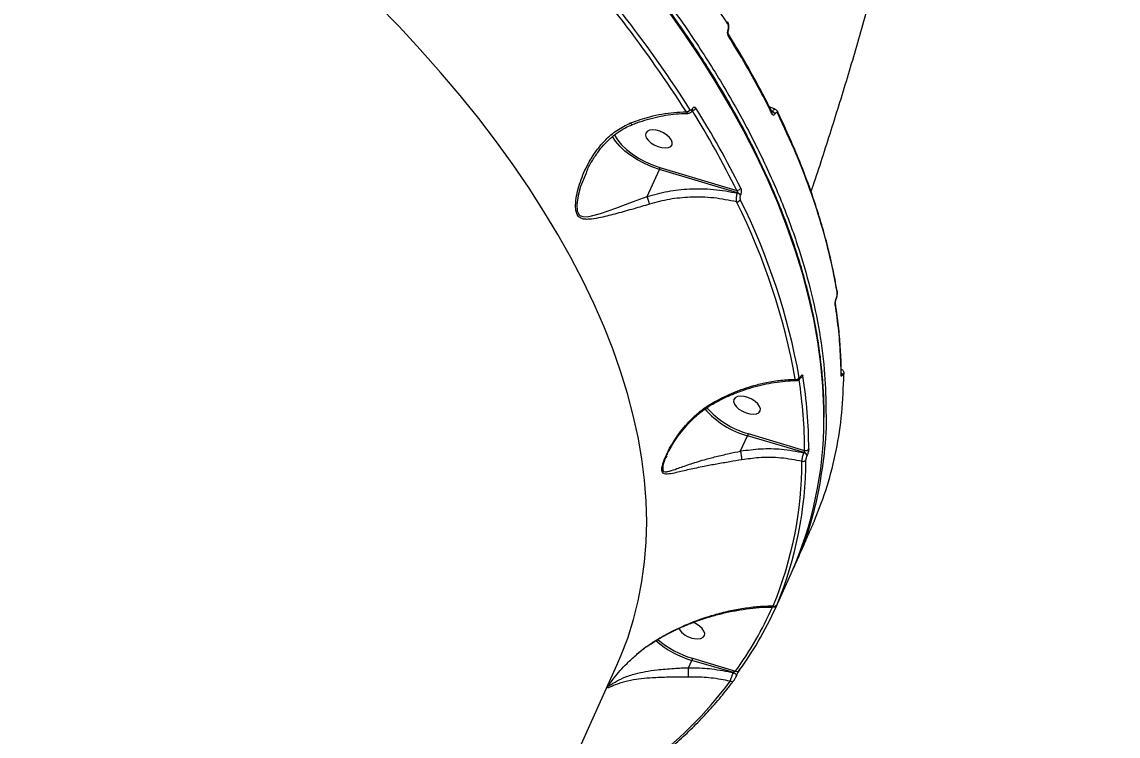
# Model space of a CAD drawing. Header units: millimetres. Extents: x -6523 to 7556, y -5559 to 6101.
# Drawn here: x -1239.9 to -895.9, y 1821.6 to 2045.8 of the extents above; entities that cross this region are included whole.
import ezdxf

# ---------------------------------------------------------------- set-up
doc = ezdxf.new("R2010")
doc.units = ezdxf.units.MM
for name, color, linetype in [('DIKOM_ОБЪЕКТ', 7, 'Continuous'), ('DIKOM_РАЗМЕР_ЗОНА', 7, 'Continuous'), ('DIKOM_РАЗМЕР_ОБЪЕКТА', 7, 'Continuous')]:
    doc.layers.add(name, color=color, linetype=linetype)
doc.styles.add('style1', font='arial.ttf', dxfattribs={"width": 0.8})
doc.dimstyles.new('1-50', dxfattribs={"dimtxt": 300, "dimasz": 200, "dimexe": 100, "dimexo": 0, "dimgap": 100, "dimtad": 1, "dimtxsty": 'style1', "dimcen": 200, "dimclrd": 7, "dimclre": 7, "dimclrt": 7, "dimadec": 1, "dimazin": 2, "dimtfac": 1, "dimtmove": 0, "dimatfit": 2, "dimfxl": 0, "dimlwd": 25, "dimlwe": 18, "dimarcsym": 0})

# ---------------------------------------------------------------- blocks, each defined once
blk = doc.blocks.new('*D10')
at = {"layer": 'Defpoints', "color": 0, "transparency": 16777216}
for p in [(-1823.23, 4314.24), (3842.01, -3170.82), (6537.88, -3170.82)]:
    blk.add_point(p, dxfattribs=at)
at = {"layer": 'DIKOM_РАЗМЕР_ОБЪЕКТА', "color": 7, "lineweight": 18, "transparency": 16777216}
for p, q in [((-1823.23, 4314.24), (6637.88, 4314.24)), ((3842.01, -3170.82), (6637.88, -3170.82))]:
    blk.add_line(p, q, dxfattribs=at)
at = {"layer": 'DIKOM_РАЗМЕР_ОБЪЕКТА', "color": 7, "lineweight": 25, "transparency": 16777216}
blk.add_line((6537.88, 3914.24), (6537.88, -2770.82), dxfattribs=at)
at = {"layer": 'DIKOM_РАЗМЕР_ОБЪЕКТА', "color": 7, "transparency": 16777216}
for points in [[(6471.22, 3914.24), (6604.55, 3914.24), (6537.88, 4314.24)], [(6471.22, -2770.82), (6604.55, -2770.82), (6537.88, -3170.82)]]:
    blk.add_solid(points, dxfattribs=at)
at = {"layer": 'DIKOM_РАЗМЕР_ОБЪЕКТА', "color": 7, "transparency": 16777216, "insert": (6304.71, 207.11), "char_height": 300, "attachment_point": 5, "rotation": 90, "style": 'style1'}
blk.add_mtext('7500', dxfattribs=at)
blk = doc.blocks.new('*D13')
at = {"layer": 'Defpoints', "color": 0, "transparency": 16777216}
for p in [(-2358.18, 6101.03), (4341.71, -4605.15), (7455.88, -4605.15)]:
    blk.add_point(p, dxfattribs=at)
at = {"layer": 'DIKOM_РАЗМЕР_ЗОНА', "color": 7, "lineweight": 18, "transparency": 16777216}
for p, q in [((-2358.18, 6101.03), (7555.88, 6101.03)), ((4341.71, -4605.15), (7555.88, -4605.15))]:
    blk.add_line(p, q, dxfattribs=at)
at = {"layer": 'DIKOM_РАЗМЕР_ЗОНА', "color": 7, "lineweight": 25, "transparency": 16777216}
blk.add_line((7455.88, 5701.03), (7455.88, -4205.15), dxfattribs=at)
at = {"layer": 'DIKOM_РАЗМЕР_ЗОНА', "color": 7, "transparency": 16777216}
for points in [[(7389.22, 5701.03), (7522.55, 5701.03), (7455.88, 6101.03)], [(7389.22, -4205.15), (7522.55, -4205.15), (7455.88, -4605.15)]]:
    blk.add_solid(points, dxfattribs=at)
at = {"layer": 'DIKOM_РАЗМЕР_ЗОНА', "color": 7, "transparency": 16777216, "insert": (7222.71, 375.61), "char_height": 300, "attachment_point": 5, "rotation": 90, "style": 'style1'}
blk.add_mtext('10700', dxfattribs=at)

msp = doc.modelspace()

# ---------------------------------------------------------------- linework, layer by layer
at = {"layer": 'DIKOM_ОБЪЕКТ', "color": 7, "linetype": 'Continuous', "lineweight": 15}
for p, q in [((-1029.52, 2018.489), (-1029.5, 2018.532)), ((-1029.459, 2018.114), (-1029.439, 2018.157)), ((-1004.674, 2017.778), (-1004.466, 2017.715)), ((-1062.702, 1998.717), (-1062.868, 1998.314)), ((-1043.698, 1990.995), (-1039.868, 1999.493)), ((-1015.316, 1992.132), (-1039.868, 1999.493)), ((-1039.703, 2000.163), (-1015.594, 1992.934)), ((-1015.344, 1992.069), (-1015.316, 1992.132)), ((-1014.408, 1991.473), (-1014.436, 1991.41)), ((-984.044, 1961.331), (-984.036, 1961.29)), ((-995.582, 1934.182), (-995.554, 1934.244)), ((-995.562, 1934.356), (-995.534, 1934.419)), ((-982.794, 1935.121), (-982.794, 1935.133)), ((-1014.368, 1911.13), (-1012.217, 1915.902)), ((-994.488, 1910.635), (-1012.217, 1915.902)), ((-1012.052, 1916.572), (-994.285, 1911.294)), ((-1037.57, 1909.646), (-1037.817, 1909.09)), ((-994.507, 1910.592), (-994.488, 1910.635)), ((-993.526, 1909.781), (-993.545, 1909.738)), ((-996.452, 1877.776), (-997.798, 1874.39)), ((-1003.242, 1862.18), (-998.493, 1872.718)), ((-1002.841, 1863.133), (-1002.804, 1863.214)), ((-1002.838, 1863.138), (-1002.802, 1863.219)), ((-1002.688, 1863.441), (-1002.654, 1863.507)), ((-1160.587, 1605.544), (-1053.171, 1843.879)), ((-1030.731, 1843.088), (-1029.691, 1845.395)), ((-1016.64, 1841.553), (-1029.691, 1845.395)), ((-1029.528, 1846.065), (-1015.938, 1842.065)), ((-1030.732, 1843.082), (-1030.731, 1843.088)), ((-1016.651, 1841.528), (-1016.64, 1841.553)), ((-1015.709, 1840.555), (-1015.738, 1840.507)), ((-1055.831, 1837.481), (-1055.814, 1837.511))]:
    msp.add_line(p, q, dxfattribs=at)
at = {"layer": 'DIKOM_ОБЪЕКТ', "color": 7, "linetype": 'Continuous', "lineweight": 15, "flags": 128}
for points in [[(-1053.171, 1843.879), (-1051.916, 1846.783), (-1049.776, 1852.419), (-1047.963, 1858.193), (-1046.479, 1864.099), (-1045.325, 1870.133), (-1044.502, 1876.288), (-1044.011, 1882.559), (-1043.853, 1888.94), (-1044.028, 1895.425), (-1044.535, 1902.009), (-1045.374, 1908.684), (-1046.545, 1915.445), (-1048.045, 1922.285), (-1049.875, 1929.199), (-1052.031, 1936.179), (-1054.512, 1943.219), (-1057.317, 1950.313), (-1060.441, 1957.454), (-1063.883, 1964.635), (-1067.638, 1971.85), (-1071.705, 1979.092), (-1076.078, 1986.354), (-1080.753, 1993.63), (-1085.727, 2000.912), (-1090.995, 2008.195), (-1096.552, 2015.47), (-1102.392, 2022.732), (-1108.51, 2029.973), (-1114.901, 2037.188), (-1121.559, 2044.368), (-1128.476, 2051.508)], [(-988.251, 1921.123), (-988.272, 1924.671), (-988.564, 1931.489), (-989.188, 1938.402), (-990.141, 1945.405), (-991.424, 1952.493), (-993.036, 1959.658), (-994.975, 1966.896), (-997.239, 1974.2), (-999.827, 1981.563), (-1002.736, 1988.981), (-1005.964, 1996.445), (-1009.508, 2003.951), (-1013.366, 2011.492), (-1017.533, 2019.061), (-1022.007, 2026.652), (-1026.784, 2034.259), (-1031.859, 2041.876), (-1037.229, 2049.495)], [(-1002.706, 2017.595), (-1002.692, 2017.572), (-1002.678, 2017.545)], [(-1039.868, 1999.493), (-1042.226, 2000.31), (-1044.537, 2001.322), (-1046.746, 2002.507), (-1048.802, 2003.837), (-1050.656, 2005.28), (-1052.266, 2006.804), (-1053.594, 2008.372), (-1054.534, 2009.813)], [(-1054.001, 2010.309), (-1053.995, 2010.299), (-1053.012, 2008.772), (-1051.725, 2007.252), (-1050.164, 2005.774), (-1048.365, 2004.375), (-1046.372, 2003.085), (-1044.23, 2001.936), (-1041.99, 2000.954), (-1039.703, 2000.163)], [(-1039.122, 2006.383), (-1037.998, 2006.278), (-1037.039, 2006.401), (-1036.32, 2006.742), (-1035.901, 2007.273), (-1035.816, 2007.952), (-1036.071, 2008.722), (-1036.646, 2009.523), (-1037.493, 2010.289), (-1038.546, 2010.957), (-1039.717, 2011.474), (-1040.913, 2011.799), (-1042.037, 2011.904), (-1042.996, 2011.781), (-1043.715, 2011.44), (-1044.134, 2010.909), (-1044.219, 2010.23), (-1043.964, 2009.46), (-1043.389, 2008.659), (-1042.542, 2007.893), (-1041.489, 2007.225), (-1040.318, 2006.707), (-1039.122, 2006.383)], [(-1062.868, 1998.314), (-1064.57, 1994.165), (-1065.343, 1991.352), (-1065.756, 1988.536), (-1065.619, 1986.409), (-1065.497, 1986.02), (-1065.003, 1985.234), (-1064.813, 1985.07), (-1063.844, 1984.681), (-1062.539, 1984.668), (-1061.149, 1984.92), (-1058.347, 1985.725), (-1053.559, 1987.382), (-1048.345, 1989.286), (-1043.7, 1990.992), (-1043.699, 1990.993), (-1043.699, 1990.993)], [(-984.376, 1958.9), (-984.367, 1958.953), (-984.378, 1959.024)], [(-982.794, 1935.129), (-982.806, 1934.995), (-982.855, 1934.838)], [(-1011.47, 1922.792), (-1010.347, 1922.687), (-1009.387, 1922.81), (-1008.669, 1923.151), (-1008.25, 1923.682), (-1008.164, 1924.361), (-1008.419, 1925.131), (-1008.994, 1925.932), (-1009.842, 1926.698), (-1010.894, 1927.366), (-1012.066, 1927.884), (-1013.262, 1928.208), (-1014.385, 1928.313), (-1015.345, 1928.19), (-1016.063, 1927.849), (-1016.482, 1927.318), (-1016.567, 1926.639), (-1016.313, 1925.869), (-1015.738, 1925.068), (-1014.89, 1924.303), (-1013.838, 1923.634), (-1012.666, 1923.116), (-1011.47, 1922.792)], [(-1028.945, 1852.285), (-1027.821, 1852.18), (-1026.862, 1852.303), (-1026.143, 1852.644), (-1025.724, 1853.175), (-1025.639, 1853.853), (-1025.894, 1854.624), (-1026.469, 1855.425), (-1027.316, 1856.19), (-1028.369, 1856.859), (-1029.291, 1857.283)], [(-1016.651, 1841.528), (-1016.426, 1841.445), (-1016.211, 1841.334), (-1016.021, 1841.202), (-1015.866, 1841.056), (-1015.755, 1840.905), (-1015.695, 1840.757), (-1015.689, 1840.622), (-1015.709, 1840.555)], [(-1016.64, 1841.553), (-1016.414, 1841.471), (-1016.2, 1841.36), (-1016.01, 1841.228), (-1015.855, 1841.082), (-1015.744, 1840.931), (-1015.684, 1840.783), (-1015.678, 1840.648), (-1015.693, 1840.592)]]:
    msp.add_lwpolyline(points, dxfattribs=at)
at = {"layer": 'DIKOM_ОБЪЕКТ', "color": 7, "linetype": 'Continuous', "lineweight": 15}
for centre, radius, start, end in [((-1364.752, 1804.875), 395.431, 32.54216, 42.5732), ((-1364.361, 1805.145), 396.317, 32.54223, 42.57298), ((-1018.985, 2045.526), 0.589, 331.99887, 28.94024), ((-1018.512, 2043.086), 0.289, 347.90213, 50.07524), ((-1018.71, 2041.651), 0.586, 331.83047, 30.69051), ((-1031.48, 2018.94), 1.357, 273.15236, 333.37501), ((-1029.586, 2019.362), 1.341, 269.83362, 333.50257), ((-1277.324, 1863.368), 292.044, 26.33713, 31.97545), ((-1029.824, 2018.247), 0.389, 340.08376, 38.53848), ((-1029.803, 2018.29), 0.387, 339.26894, 38.61009), ((-1276.694, 1863.751), 292.721, 26.33698, 31.97568), ((-1005.064, 2017.18), 0.621, 333.44256, 25.12796), ((-1004.841, 2016.393), 1.374, 24.20144, 74.17439), ((-1003.248, 2017.289), 0.625, 333.6905, 24.10473), ((-1041.509, 2000.253), 1.808, 335.14887, 357.14135), ((-1015.483, 1994.195), 1.266, 264.96803, 332.81243), ((-1015.716, 1990.602), 1.514, 32.2889, 75.77051), ((-1015.688, 1990.663), 1.515, 32.2958, 75.76405), ((-1015.597, 1990.592), 1.265, 267.79102, 332.71253), ((-1200.701, 1897.213), 206.714, 10.14549, 26.46257), ((-1199.939, 1897.693), 207.173, 10.14557, 26.46251), ((-984.714, 1961.18), 0.687, 335.74298, 9.25215), ((-985.304, 1957.403), 0.688, 335.65439, 9.65624), ((-996.988, 1934.718), 1.117, 258.02754, 331.58437), ((-1142.466, 1910.721), 148.182, 0.22134, 8.83963), ((-995.851, 1934.3), 0.294, 336.70621, 10.98239), ((-995.823, 1934.363), 0.294, 335.00815, 11.00324), ((-995.773, 1935.134), 1.02, 282.29261, 333.42325), ((-1141.772, 1911.197), 148.777, 0.22485, 9.08042), ((-983.264, 1934.99), 0.848, 1.60718, 55.50167), ((-982.63, 1935.478), 0.707, 336.19009, 2.82185), ((-1004.982, 1942.214), 27.288, 220.91292, 254.62565), ((-1004.569, 1942.832), 27.305, 221.54244, 254.09438), ((-1107.453, 1921.058), 119.202, 336.07572, 0.03151), ((-994.72, 1909.384), 1.227, 16.76271, 79.99843), ((-994.701, 1909.427), 1.227, 16.76305, 79.99809), ((-993.928, 1912.297), 1.064, 250.43471, 331.04621), ((-1114.454, 1908.052), 119.333, 337.58632, 359.92458), ((-1113.5, 1908.557), 119.598, 337.58637, 359.92458), ((-994.825, 1908.905), 1.052, 253.68551, 331.27023), ((-1107.78, 1908.421), 113.306, 324.1516, 335.88665), ((-1106.717, 1908.873), 113.522, 324.15019, 336.44535), ((-1003.755, 1863.403), 0.932, 245.90508, 331.33158), ((-1028.054, 1859.025), 6.799, 212.12023, 262.47429), ((-1021.357, 1873.846), 29.647, 228.59465, 253.67406), ((-1021.425, 1873.695), 28.794, 228.86942, 253.65644), ((-1015.471, 1842.807), 0.877, 237.84222, 331.40779), ((-1121.814, 1916.842), 130.136, 306.42604, 323.19941), ((-1017.202, 1839.643), 0.86, 241.54865, 331.92395)]:
    msp.add_arc(centre, radius, start, end, dxfattribs=at)
for points, knots in [([(-992.289, 1992.506), (-992.075, 1993.125), (-989.877, 1999.514), (-985.937, 2011.803), (-980.486, 2029.381), (-975.318, 2047.109), (-970.402, 2064.965), (-965.746, 2082.948), (-961.35, 2101.051), (-957.215, 2119.268), (-953.341, 2137.592), (-949.73, 2156.02), (-946.381, 2174.543), (-943.294, 2193.158), (-940.471, 2211.858), (-937.911, 2230.638), (-935.615, 2249.491), (-933.582, 2268.413), (-931.812, 2287.398), (-930.305, 2306.44), (-929.061, 2325.535), (-928.076, 2344.676), (-927.367, 2363.861), (-927.018, 2377.36), (-926.925, 2384.465), (-926.916, 2385.154)], [0, 0, 0, 0, 0.0050367, 0.0519527, 0.0989145, 0.1459171, 0.1929568, 0.2400291, 0.2871298, 0.334255, 0.3814013, 0.4285649, 0.4757426, 0.5229318, 0.5701297, 0.6173333, 0.6645401, 0.7117482, 0.758955, 0.8061596, 0.8533605, 0.9005563, 0.9477461, 0.9949293, 1, 1, 1, 1]), ([(-1260.422, 2229.874), (-1256.354, 2227.802), (-1245.396, 2222.222), (-1227.871, 2212.676), (-1208.024, 2201.144), (-1188.524, 2189.015), (-1169.448, 2176.318), (-1150.876, 2163.079), (-1133.217, 2149.591), (-1116.51, 2135.907), (-1100.772, 2122.082), (-1085.747, 2107.891), (-1071.52, 2093.367), (-1058.16, 2078.555), (-1045.961, 2063.78), (-1034.938, 2049.093), (-1025.079, 2034.54), (-1016.225, 2019.884), (-1008.449, 2005.173), (-1001.806, 1990.457), (-996.445, 1976.061), (-992.342, 1962.024), (-989.5, 1948.392), (-987.796, 1935.473), (-987.674, 1927.303), (-987.617, 1923.435)], [0, 0, 0, 0, 0.0259397, 0.0698834, 0.113861, 0.1578047, 0.2030248, 0.2482819, 0.293502, 0.3374457, 0.3814232, 0.425367, 0.4705871, 0.515844, 0.561064, 0.6050079, 0.6489853, 0.6929291, 0.7381491, 0.7834061, 0.8286263, 0.8725698, 0.9165475, 0.9604911, 1, 1, 1, 1]), ([(-988.221, 1921.422), (-988.207, 1922.174), (-988.152, 1925.041), (-988.361, 1930.115), (-988.85, 1936.64), (-989.655, 1943.253), (-990.75, 1949.941), (-992.14, 1956.702), (-993.824, 1963.53), (-995.799, 1970.418), (-998.066, 1977.363), (-1000.621, 1984.359), (-1003.464, 1991.401), (-1006.591, 1998.482), (-1010, 2005.599), (-1013.689, 2012.745), (-1017.656, 2019.915), (-1021.896, 2027.103), (-1026.406, 2034.305), (-1031.184, 2041.514), (-1036.225, 2048.726), (-1041.526, 2055.935), (-1047.083, 2063.135), (-1052.891, 2070.322), (-1058.946, 2077.489), (-1065.243, 2084.632), (-1071.778, 2091.745), (-1078.546, 2098.822), (-1085.542, 2105.859), (-1092.759, 2112.851), (-1100.194, 2119.791), (-1107.84, 2126.675), (-1115.692, 2133.498), (-1123.743, 2140.254), (-1131.988, 2146.939), (-1140.42, 2153.548), (-1149.033, 2160.075), (-1157.821, 2166.515), (-1166.777, 2172.865), (-1175.893, 2179.118), (-1185.165, 2185.271), (-1194.583, 2191.319), (-1204.142, 2197.257), (-1213.835, 2203.081), (-1223.653, 2208.786), (-1233.589, 2214.369), (-1243.638, 2219.823), (-1252.67, 2224.568), (-1258.374, 2227.46), (-1260.664, 2228.621)], [0, 0, 0, 0, 0.0077198, 0.02941, 0.0511067, 0.0728093, 0.0945176, 0.116231, 0.137949, 0.159671, 0.1813965, 0.2031247, 0.2248553, 0.2465877, 0.2683216, 0.2900565, 0.311792, 0.3335279, 0.3552642, 0.3770004, 0.3987365, 0.4204722, 0.4422076, 0.4639424, 0.4856768, 0.5074107, 0.5291438, 0.5508765, 0.5726086, 0.59434, 0.616071, 0.6378014, 0.6595311, 0.6812606, 0.7029894, 0.7247178, 0.7464457, 0.7681732, 0.7899003, 0.8116272, 0.8333537, 0.8550798, 0.8768057, 0.8985314, 0.9202568, 0.9419821, 0.9637072, 0.9854321, 1, 1, 1, 1]), ([(-1018.465, 2045.249), (-1021.461, 2049.853), (-1027.453, 2059.061), (-1037.72, 2072.936), (-1048.84, 2086.83), (-1057.066, 2096.057), (-1061.179, 2100.67)], [0, 0, 0, 0, 0.2485965, 0.497193, 0.7485962, 1, 1, 1, 1]), ([(-1018.237, 2043.027), (-1018.223, 2043.063), (-1018.109, 2043.356), (-1018.023, 2044), (-1018.091, 2044.891), (-1018.25, 2045.52), (-1018.457, 2045.767), (-1018.485, 2045.8)], [0, 0, 0, 0, 0.0412613, 0.336681, 0.6354267, 0.9508854, 1, 1, 1, 1]), ([(-1018.327, 2043.307), (-1018.286, 2043.462), (-1018.203, 2043.772), (-1018.187, 2044.294), (-1018.257, 2044.783), (-1018.371, 2045.091), (-1018.451, 2045.225), (-1018.465, 2045.249)], [0, 0, 0, 0, 0.2364428, 0.4729528, 0.7098794, 0.9468176, 1, 1, 1, 1]), ([(-1018.194, 2041.375), (-1018.208, 2041.4), (-1018.287, 2041.533), (-1018.399, 2041.84), (-1018.467, 2042.327), (-1018.451, 2042.846), (-1018.368, 2043.154), (-1018.327, 2043.307)], [0, 0, 0, 0, 0.0545577, 0.2913498, 0.5277965, 0.763999, 1, 1, 1, 1]), ([(-1018.201, 2041.942), (-1018.201, 2041.942), (-1018.2, 2041.941), (-1018.233, 2042.003), (-1018.272, 2042.132), (-1018.305, 2042.327), (-1018.313, 2042.569), (-1018.289, 2042.804), (-1018.253, 2042.965), (-1018.233, 2043.016), (-1018.231, 2043.021)], [0, 0, 0, 0, 0.0287338, 0.166691, 0.3017205, 0.4655774, 0.636065, 0.8211844, 0.9813097, 1, 1, 1, 1]), ([(-1004.511, 2017.44), (-1004.651, 2017.731), (-1005.934, 2020.401), (-1008.626, 2025.483), (-1012.625, 2032.68), (-1015.838, 2038.17), (-1017.792, 2041.259), (-1018.222, 2041.938)], [0, 0, 0, 0, 0.0359137, 0.3293482, 0.6234296, 0.917257, 1, 1, 1, 1]), ([(-1004.509, 2016.903), (-1004.714, 2017.314), (-1005.739, 2019.374), (-1008.37, 2024.467), (-1012.618, 2032.209), (-1016.334, 2038.318), (-1018.194, 2041.375)], [0, 0, 0, 0, 0.0507676, 0.2538465, 0.626694, 1, 1, 1, 1]), ([(-1029.5, 2018.532), (-1029.459, 2018.614), (-1029.354, 2018.82), (-1029.135, 2019.037), (-1028.868, 2019.121), (-1028.601, 2019.042), (-1028.458, 2018.857), (-1028.387, 2018.764)], [0, 0, 0, 0, 0.1407816, 0.3552741, 0.5700259, 0.784963, 1, 1, 1, 1]), ([(-1003.503, 2018.464), (-1003.866, 2018.576), (-1004.506, 2018.774), (-1005.107, 2019.037), (-1005.367, 2019.15)], [0, 0, 0, 0, 0.5677339, 1, 1, 1, 1]), ([(-1048.918, 2014.084), (-1046.905, 2014.797), (-1043.628, 2015.957), (-1039.049, 2016.93), (-1035.198, 2017.478), (-1032.685, 2017.549), (-1031.406, 2017.586)], [0, 0, 0, 0, 0.3422181, 0.5572672, 0.7746045, 1, 1, 1, 1]), ([(-1048.461, 2013.55), (-1047.95, 2013.755), (-1046.362, 2014.39), (-1043.652, 2015.226), (-1040.358, 2016.063), (-1037.065, 2016.656), (-1033.86, 2017.029), (-1031.806, 2017.077), (-1030.807, 2017.1)], [0, 0, 0, 0, 0.0867736, 0.2692744, 0.4532604, 0.6383962, 0.8242298, 1, 1, 1, 1]), ([(-1030.805, 2017.152), (-1030.913, 2017.171), (-1031.133, 2017.211), (-1031.314, 2017.459), (-1031.406, 2017.586)], [0, 0, 0, 0, 0.4905911, 1, 1, 1, 1]), ([(-1030.787, 2017.17), (-1030.689, 2017.169), (-1030.433, 2017.164), (-1030.055, 2017.353), (-1029.695, 2017.669), (-1029.542, 2017.962), (-1029.463, 2018.115)], [0, 0, 0, 0, 0.1670854, 0.4356302, 0.7053466, 1, 1, 1, 1]), ([(-1030.268, 2018.332), (-1030.219, 2018.27), (-1030.123, 2018.147), (-1029.944, 2018.094), (-1029.766, 2018.151), (-1029.619, 2018.295), (-1029.548, 2018.434), (-1029.52, 2018.489)], [0, 0, 0, 0, 0.2142733, 0.4284527, 0.6428912, 0.857732, 1, 1, 1, 1]), ([(-1029.439, 2018.153), (-1029.429, 2018.177), (-1029.403, 2018.233), (-1029.381, 2018.252), (-1029.39, 2018.245), (-1029.39, 2018.245)], [0, 0, 0, 0, 0.4127485, 0.9799019, 1, 1, 1, 1]), ([(-1003.587, 2016.956), (-1003.596, 2016.942), (-1003.67, 2016.812), (-1003.833, 2016.621), (-1004.08, 2016.524), (-1004.323, 2016.606), (-1004.447, 2016.804), (-1004.509, 2016.903)], [0, 0, 0, 0, 0.029871, 0.2617822, 0.5039363, 0.7520073, 1, 1, 1, 1]), ([(-1004.501, 2017.44), (-1004.499, 2017.437), (-1004.496, 2017.432), (-1004.499, 2017.44), (-1004.501, 2017.443)], [0, 0, 0, 0, 0.6137302, 1, 1, 1, 1]), ([(-1004.466, 2017.715), (-1004.45, 2017.742), (-1004.325, 2017.954), (-1004.069, 2018.259), (-1003.757, 2018.445), (-1003.603, 2018.362), (-1003.548, 2018.332)], [0, 0, 0, 0, 0.051985, 0.4154249, 0.7925005, 1, 1, 1, 1]), ([(-1002.688, 2017.012), (-1002.748, 2017.109), (-1002.867, 2017.303), (-1003.103, 2017.384), (-1003.344, 2017.288), (-1003.504, 2017.1), (-1003.578, 2016.973), (-1003.587, 2016.956)], [0, 0, 0, 0, 0.247835, 0.4958839, 0.7364322, 0.9669991, 1, 1, 1, 1]), ([(-1002.687, 2017.54), (-1002.704, 2017.581), (-1002.799, 2017.811), (-1003.063, 2018.137), (-1003.402, 2018.295), (-1003.551, 2018.364)], [0, 0, 0, 0, 0.1105443, 0.6093766, 1, 1, 1, 1]), ([(-984.087, 1960.897), (-984.458, 1962.969), (-985.542, 1969.027), (-988.046, 1979.244), (-991.938, 1991.632), (-996.722, 2004.22), (-1000.7, 2012.748), (-1002.688, 2017.012)], [0, 0, 0, 0, 0.11445515, 0.33476518, 0.55507595, 0.77753818, 1, 1, 1, 1]), ([(-984.133, 1961.315), (-984.238, 1961.985), (-984.69, 1964.886), (-985.787, 1970.092), (-987.431, 1976.932), (-989.389, 1983.845), (-991.634, 1990.816), (-994.167, 1997.841), (-996.997, 2004.913), (-999.801, 2011.387), (-1001.788, 2015.516), (-1002.627, 2017.262)], [0, 0, 0, 0, 0.0373169, 0.161522, 0.2858813, 0.410358, 0.5349212, 0.6595357, 0.7841642, 0.9087644, 1, 1, 1, 1]), ([(-1042.992, 1988.602), (-1044.623, 1988.114), (-1048.175, 1987.051), (-1053.315, 1985.629), (-1057.698, 1984.502), (-1060.731, 1983.929), (-1062.621, 1983.801), (-1063.938, 1983.939), (-1065.063, 1984.467), (-1065.662, 1985.309), (-1066.09, 1986.57), (-1066.233, 1988.442), (-1065.887, 1991.203), (-1064.929, 1995.15), (-1063.015, 2000.062), (-1060.094, 2005.001), (-1056.77, 2008.911), (-1053.27, 2011.986), (-1050.406, 2013.366), (-1048.918, 2014.084)], [0, 0, 0, 0, 0.0790198, 0.1721799, 0.2680588, 0.3287288, 0.3610586, 0.3938993, 0.4223308, 0.4513192, 0.4599428, 0.4989921, 0.544605, 0.5914345, 0.6876199, 0.7865804, 0.8546763, 0.924445, 1, 1, 1, 1]), ([(-1062.754, 1998.734), (-1062.627, 1999.023), (-1062.023, 2000.4), (-1060.709, 2002.68), (-1058.877, 2005.356), (-1056.915, 2007.689), (-1054.843, 2009.676), (-1052.565, 2011.39), (-1050.437, 2012.681), (-1049.009, 2013.263), (-1048.434, 2013.496)], [0, 0, 0, 0, 0.0448724, 0.2132704, 0.3728739, 0.5056812, 0.6467786, 0.7820179, 0.9123693, 1, 1, 1, 1]), ([(-1048.483, 2013.612), (-1048.506, 2013.605), (-1048.564, 2013.587), (-1048.714, 2013.764), (-1048.845, 2013.961), (-1048.903, 2014.059), (-1048.918, 2014.084)], [0, 0, 0, 0, 0.2812744, 0.7037004, 0.9243946, 1, 1, 1, 1]), ([(-1043.698, 1990.995), (-1041.562, 1991.585), (-1037.238, 1992.78), (-1030.217, 1993.526), (-1022.804, 1993.472), (-1017.853, 1992.541), (-1015.344, 1992.069)], [0, 0, 0, 0, 0.2328894, 0.4712981, 0.7319729, 1, 1, 1, 1]), ([(-1015.645, 1989.327), (-1015.669, 1989.444), (-1015.722, 1989.705), (-1015.729, 1990.25), (-1015.666, 1990.882), (-1015.537, 1991.525), (-1015.408, 1991.888), (-1015.344, 1992.069)], [0, 0, 0, 0, 0.1700339, 0.3808122, 0.5867109, 0.7931009, 1, 1, 1, 1]), ([(-1015.316, 1992.132), (-1015.303, 1992.17), (-1015.287, 1992.216), (-1015.28, 1992.324), (-1015.295, 1992.459), (-1015.366, 1992.644), (-1015.469, 1992.809), (-1015.555, 1992.895), (-1015.594, 1992.934)], [0, 0, 0, 0, 0.1445381, 0.1754429, 0.3625518, 0.5710129, 0.8046553, 1, 1, 1, 1]), ([(-1014.436, 1991.41), (-1014.47, 1991.32), (-1014.54, 1991.139), (-1014.59, 1990.814), (-1014.594, 1990.49), (-1014.553, 1990.21), (-1014.497, 1990.073), (-1014.472, 1990.012)], [0, 0, 0, 0, 0.20392639, 0.40804194, 0.61349162, 0.82655895, 1, 1, 1, 1]), ([(-1014.357, 1993.617), (-1014.318, 1993.522), (-1014.231, 1993.311), (-1014.167, 1992.877), (-1014.173, 1992.381), (-1014.25, 1991.884), (-1014.355, 1991.61), (-1014.408, 1991.473)], [0, 0, 0, 0, 0.1741636, 0.3895623, 0.5957878, 0.7978769, 1, 1, 1, 1]), ([(-1043.699, 1990.993), (-1043.699, 1990.993), (-1043.699, 1990.993), (-1043.699, 1990.994), (-1043.698, 1990.995), (-1043.698, 1990.995)], [0, 0, 0, 0, 0.385005, 0.8700929, 1, 1, 1, 1]), ([(-1042.992, 1988.602), (-1043, 1988.66), (-1043.025, 1988.827), (-1043.102, 1989.212), (-1043.251, 1989.776), (-1043.464, 1990.433), (-1043.621, 1990.806), (-1043.699, 1990.993)], [0, 0, 0, 0, 0.0873173, 0.253621, 0.5024322, 0.7512131, 1, 1, 1, 1]), ([(-1015.645, 1989.327), (-1018.013, 1989.804), (-1022.816, 1990.772), (-1029.935, 1990.909), (-1036.759, 1990.259), (-1040.898, 1989.159), (-1042.992, 1988.602)], [0, 0, 0, 0, 0.262566, 0.5326643, 0.7636482, 1, 1, 1, 1]), ([(-984.378, 1959.024), (-984.327, 1959.171), (-984.225, 1959.466), (-984.119, 1959.955), (-984.063, 1960.417), (-984.063, 1960.725), (-984.083, 1960.863), (-984.087, 1960.897)], [0, 0, 0, 0, 0.2263498, 0.4527652, 0.6824085, 0.9208105, 1, 1, 1, 1]), ([(-984.115, 1959.831), (-984.077, 1960.058), (-983.995, 1960.565), (-983.963, 1961.03), (-984.038, 1961.271), (-984.043, 1961.289)], [0, 0, 0, 0, 0.4282302, 0.95660859, 1, 1, 1, 1]), ([(-984.678, 1957.119), (-984.683, 1957.154), (-984.701, 1957.295), (-984.699, 1957.61), (-984.64, 1958.08), (-984.532, 1958.576), (-984.429, 1958.874), (-984.378, 1959.024)], [0, 0, 0, 0, 0.07956085, 0.31946441, 0.54981253, 0.77485188, 1, 1, 1, 1]), ([(-982.855, 1934.838), (-982.857, 1935.207), (-982.87, 1937.051), (-983.006, 1941.635), (-983.491, 1948.663), (-984.282, 1954.299), (-984.678, 1957.119)], [0, 0, 0, 0, 0.0507704, 0.2538547, 0.6266999, 1, 1, 1, 1]), ([(-984.625, 1957.508), (-984.625, 1957.508), (-984.625, 1957.507), (-984.633, 1957.57), (-984.633, 1957.71), (-984.614, 1957.954), (-984.559, 1958.283), (-984.474, 1958.627), (-984.406, 1958.816), (-984.377, 1958.896)], [0, 0, 0, 0, 0.00974632, 0.11876631, 0.25371689, 0.42454948, 0.6257692, 0.84147192, 1, 1, 1, 1]), ([(-982.803, 1935.13), (-982.799, 1935.327), (-982.763, 1937.645), (-982.968, 1942.175), (-983.464, 1948.724), (-984.032, 1953.794), (-984.517, 1956.696), (-984.628, 1957.359)], [0, 0, 0, 0, 0.0273575, 0.322006, 0.6174004, 0.9126401, 1, 1, 1, 1]), ([(-984.379, 1958.901), (-984.368, 1958.928), (-984.263, 1959.184), (-984.159, 1959.523), (-984.118, 1959.806), (-984.115, 1959.831)], [0, 0, 0, 0, 0.0947727, 0.9195685, 1, 1, 1, 1]), ([(-981.928, 1935.471), (-981.926, 1935.5), (-981.918, 1935.677), (-981.962, 1935.964), (-982.163, 1936.346), (-982.414, 1936.589), (-982.614, 1936.649), (-982.689, 1936.672)], [0, 0, 0, 0, 0.06652707, 0.39753625, 0.63145045, 0.86161215, 1, 1, 1, 1]), ([(-1022.499, 1926.65), (-1020.517, 1927.647), (-1016.503, 1929.667), (-1011.003, 1931.523), (-1006.05, 1932.727), (-1001.676, 1933.438), (-998.711, 1933.562), (-997.219, 1933.625)], [0, 0, 0, 0, 0.2398778, 0.485875, 0.6394218, 0.8185481, 1, 1, 1, 1]), ([(-1022.279, 1926.348), (-1021.742, 1926.641), (-1020.144, 1927.512), (-1017.384, 1928.752), (-1014.029, 1930.07), (-1010.619, 1931.167), (-1007.199, 1932.038), (-1003.79, 1932.685), (-1000.434, 1933.074), (-998.096, 1933.24), (-996.914, 1933.212), (-996.798, 1933.209)], [0, 0, 0, 0, 0.0655199, 0.1951547, 0.3258455, 0.4574079, 0.5893979, 0.7211167, 0.8533114, 0.9856673, 1, 1, 1, 1]), ([(-996.796, 1933.23), (-996.874, 1933.24), (-997.04, 1933.263), (-997.157, 1933.499), (-997.219, 1933.625)], [0, 0, 0, 0, 0.4680774, 1, 1, 1, 1]), ([(-996.794, 1933.235), (-996.747, 1933.23), (-996.583, 1933.212), (-996.322, 1933.315), (-996.043, 1933.493), (-995.8, 1933.771), (-995.655, 1933.999), (-995.588, 1934.172), (-995.583, 1934.185)], [0, 0, 0, 0, 0.08056074, 0.28329077, 0.4688292, 0.67913352, 0.97418102, 1, 1, 1, 1]), ([(-996.006, 1934.186), (-995.99, 1934.125), (-995.959, 1934.004), (-995.864, 1933.961), (-995.749, 1934.035), (-995.643, 1934.186), (-995.583, 1934.313), (-995.562, 1934.356)], [0, 0, 0, 0, 0.2288186, 0.457834, 0.6785059, 0.8883779, 1, 1, 1, 1]), ([(-995.554, 1934.238), (-995.54, 1934.271), (-995.503, 1934.356), (-995.458, 1934.426), (-995.451, 1934.435), (-995.448, 1934.439)], [0, 0, 0, 0, 0.2739305, 0.6965916, 1, 1, 1, 1]), ([(-995.534, 1934.419), (-995.503, 1934.484), (-995.412, 1934.676), (-995.249, 1934.907), (-995.073, 1935.019), (-994.93, 1934.955), (-994.883, 1934.77), (-994.86, 1934.677)], [0, 0, 0, 0, 0.1083052, 0.3204328, 0.5430684, 0.7715377, 1, 1, 1, 1]), ([(-991.146, 1889.355), (-989.766, 1892.909), (-987.007, 1900.019), (-984.237, 1911.299), (-982.399, 1922.979), (-982.122, 1931.122), (-981.983, 1935.193)], [0, 0, 0, 0, 0.2485945, 0.49719, 0.7485944, 1, 1, 1, 1]), ([(-982.417, 1935.013), (-982.429, 1934.991), (-982.497, 1934.854), (-982.617, 1934.66), (-982.747, 1934.55), (-982.837, 1934.596), (-982.849, 1934.757), (-982.855, 1934.838)], [0, 0, 0, 0, 0.0479037, 0.2856085, 0.5236518, 0.761795, 1, 1, 1, 1]), ([(-981.983, 1935.193), (-981.989, 1935.273), (-981.999, 1935.434), (-982.086, 1935.479), (-982.216, 1935.369), (-982.337, 1935.174), (-982.405, 1935.037), (-982.417, 1935.013)], [0, 0, 0, 0, 0.2378098, 0.4754908, 0.7134894, 0.9515301, 1, 1, 1, 1]), ([(-1013.947, 1908.367), (-1015.226, 1908.152), (-1017.973, 1907.692), (-1021.99, 1907.012), (-1026.33, 1906.2), (-1030.649, 1905.273), (-1034.265, 1904.393), (-1036.582, 1903.903), (-1037.908, 1903.841), (-1038.674, 1904.058), (-1038.992, 1904.569), (-1039.101, 1905.231), (-1039.042, 1906.206), (-1038.465, 1908.177), (-1037.384, 1910.655), (-1035.416, 1914.248), (-1032.334, 1918.608), (-1028.579, 1922.431), (-1025.203, 1925.06), (-1023.403, 1926.118), (-1022.499, 1926.65)], [0, 0, 0, 0, 0.0590567, 0.1267723, 0.1965296, 0.2899967, 0.3861941, 0.4527704, 0.4864314, 0.520907, 0.5489139, 0.5542507, 0.5800476, 0.6152118, 0.6617357, 0.7094947, 0.806141, 0.9056052, 0.9525541, 1, 1, 1, 1]), ([(-1037.842, 1909.102), (-1037.689, 1909.457), (-1037.299, 1910.361), (-1036.43, 1912.009), (-1035.166, 1914.145), (-1033.469, 1916.581), (-1031.387, 1919.119), (-1029.029, 1921.548), (-1026.541, 1923.646), (-1024.287, 1925.251), (-1022.856, 1926.028), (-1022.276, 1926.344)], [0, 0, 0, 0, 0.05216892, 0.13279924, 0.24005145, 0.3708251, 0.50891084, 0.65389651, 0.79657757, 0.91743427, 1, 1, 1, 1]), ([(-1022.303, 1926.393), (-1022.311, 1926.392), (-1022.327, 1926.391), (-1022.412, 1926.513), (-1022.476, 1926.615), (-1022.499, 1926.65)], [0, 0, 0, 0, 0.4092258, 0.796603, 1, 1, 1, 1]), ([(-987.617, 1923.435), (-987.595, 1922.872), (-987.401, 1917.847), (-988.237, 1908.735), (-990.275, 1896.337), (-992.75, 1886.845), (-994.874, 1881.692), (-995.471, 1880.246)], [0, 0, 0, 0, 0.0363139, 0.3240713, 0.6115944, 0.8910013, 1, 1, 1, 1]), ([(-1012.052, 1916.572), (-1012.052, 1916.561), (-1012.051, 1916.54), (-1012.055, 1916.476), (-1012.07, 1916.368), (-1012.107, 1916.208), (-1012.158, 1916.043), (-1012.197, 1915.949), (-1012.217, 1915.902)], [0, 0, 0, 0, 0.07019726, 0.14141431, 0.35604419, 0.57068871, 0.78530721, 1, 1, 1, 1]), ([(-1037.817, 1909.09), (-1037.953, 1908.793), (-1038.379, 1907.869), (-1038.77, 1906.523), (-1038.848, 1905.61), (-1038.742, 1905.03), (-1038.419, 1904.633), (-1037.664, 1904.571), (-1036.34, 1904.878), (-1034.062, 1905.68), (-1030.527, 1906.937), (-1026.345, 1908.258), (-1022.127, 1909.367), (-1018.266, 1910.294), (-1015.599, 1910.836), (-1014.369, 1911.124), (-1014.368, 1911.124)], [0, 0, 0, 0, 0.0251624, 0.0781543, 0.1158194, 0.1235977, 0.1649675, 0.2175933, 0.2705925, 0.3769693, 0.5304928, 0.6839125, 0.7949404, 0.9058006, 0.9999479, 1, 1, 1, 1]), ([(-1014.368, 1911.124), (-1014.369, 1911.125), (-1014.369, 1911.127), (-1014.368, 1911.129), (-1014.368, 1911.13)], [0, 0, 0, 0, 0.61904761, 1, 1, 1, 1]), ([(-1014.368, 1911.13), (-1012.271, 1911.411), (-1008.027, 1911.98), (-1001.293, 1911.858), (-996.846, 1911.028), (-994.507, 1910.592)], [0, 0, 0, 0, 0.3165693, 0.6406678, 1, 1, 1, 1]), ([(-1013.947, 1908.367), (-1013.948, 1908.389), (-1013.952, 1908.477), (-1013.97, 1908.732), (-1014.023, 1909.206), (-1014.12, 1909.859), (-1014.24, 1910.538), (-1014.326, 1910.929), (-1014.368, 1911.124)], [0, 0, 0, 0, 0.0381058, 0.1491942, 0.3618738, 0.574584, 0.7872942, 1, 1, 1, 1]), ([(-995.121, 1907.895), (-997.316, 1908.299), (-1001.768, 1909.117), (-1008.162, 1909.173), (-1012.201, 1908.61), (-1013.947, 1908.367)], [0, 0, 0, 0, 0.355859, 0.7214803, 1, 1, 1, 1]), ([(-995.121, 1907.895), (-995.116, 1908.038), (-995.107, 1908.322), (-995.005, 1908.927), (-994.85, 1909.58), (-994.673, 1910.16), (-994.554, 1910.469), (-994.507, 1910.592)], [0, 0, 0, 0, 0.214271, 0.4283243, 0.6427261, 0.8576135, 1, 1, 1, 1]), ([(-994.488, 1910.635), (-994.475, 1910.665), (-994.442, 1910.741), (-994.389, 1910.883), (-994.338, 1911.042), (-994.299, 1911.19), (-994.29, 1911.259), (-994.285, 1911.294)], [0, 0, 0, 0, 0.1407184, 0.3551739, 0.5699504, 0.7849389, 1, 1, 1, 1]), ([(-993.545, 1909.738), (-993.571, 1909.677), (-993.637, 1909.524), (-993.737, 1909.236), (-993.827, 1908.912), (-993.889, 1908.612), (-993.898, 1908.47), (-993.902, 1908.4)], [0, 0, 0, 0, 0.142324, 0.3571013, 0.5715798, 0.7857479, 1, 1, 1, 1]), ([(-992.997, 1911.781), (-993.003, 1911.675), (-993.014, 1911.462), (-993.106, 1911.012), (-993.24, 1910.527), (-993.389, 1910.098), (-993.487, 1909.871), (-993.526, 1909.781)], [0, 0, 0, 0, 0.2150353, 0.4299598, 0.6447324, 0.8592258, 1, 1, 1, 1]), ([(-991.926, 1887.543), (-991.869, 1887.676), (-991.754, 1887.941), (-991.569, 1888.367), (-991.389, 1888.784), (-991.243, 1889.124), (-991.174, 1889.288), (-991.146, 1889.355)], [0, 0, 0, 0, 0.1920825, 0.3835828, 0.5902047, 0.8340777, 1, 1, 1, 1]), ([(-997.76, 1874.373), (-996.688, 1876.745), (-994.888, 1880.727), (-993.162, 1884.753), (-992.464, 1886.382)], [0, 0, 0, 0, 0.5954605, 1, 1, 1, 1]), ([(-992.436, 1886.37), (-992.387, 1886.483), (-992.284, 1886.72), (-992.103, 1887.136), (-991.985, 1887.407), (-991.926, 1887.543)], [0, 0, 0, 0, 0.3124704, 0.6556578, 1, 1, 1, 1]), ([(-1041.879, 1851.114), (-1041.592, 1851.296), (-1040.147, 1852.212), (-1037.472, 1853.747), (-1032.528, 1856.228), (-1027.537, 1858.221), (-1022.238, 1859.88), (-1017.978, 1860.961), (-1013.326, 1861.826), (-1008.686, 1862.397), (-1005.652, 1862.5), (-1004.136, 1862.552)], [0, 0, 0, 0, 0.024295, 0.1222476, 0.2202172, 0.421516, 0.5118882, 0.6322355, 0.7525905, 0.876295, 1, 1, 1, 1]), ([(-1041.845, 1851.033), (-1041.299, 1851.384), (-1039.724, 1852.395), (-1036.968, 1853.894), (-1033.578, 1855.552), (-1030.011, 1857.056), (-1026.296, 1858.402), (-1022.461, 1859.571), (-1018.541, 1860.543), (-1014.561, 1861.31), (-1010.572, 1861.847), (-1007.002, 1862.146), (-1004.818, 1862.156), (-1003.921, 1862.16)], [0, 0, 0, 0, 0.0464552, 0.1338764, 0.2241496, 0.3174088, 0.4136046, 0.5124814, 0.6135413, 0.7163421, 0.8214103, 0.9265617, 1, 1, 1, 1]), ([(-1003.921, 1862.196), (-1003.955, 1862.194), (-1004.05, 1862.187), (-1004.109, 1862.368), (-1004.132, 1862.526), (-1004.136, 1862.552)], [0, 0, 0, 0, 0.3241048, 0.8917512, 1, 1, 1, 1]), ([(-1003.919, 1862.179), (-1003.889, 1862.176), (-1003.769, 1862.164), (-1003.576, 1862.224), (-1003.371, 1862.327), (-1003.224, 1862.45), (-1003.128, 1862.563), (-1003.072, 1862.648), (-1003.045, 1862.696), (-1003.027, 1862.731), (-1002.994, 1862.797), (-1002.944, 1862.905), (-1002.866, 1863.078), (-1002.836, 1863.143)], [0, 0, 0, 0, 0.04706406, 0.18663985, 0.3045423, 0.403154, 0.48172993, 0.5354654, 0.56627114, 0.59792428, 0.65492391, 0.87114142, 1, 1, 1, 1]), ([(-1002.937, 1862.955), (-1002.966, 1862.887), (-1003.016, 1862.765), (-1003.017, 1862.752), (-1002.974, 1862.84), (-1002.907, 1862.987), (-1002.854, 1863.103), (-1002.838, 1863.138)], [0, 0, 0, 0, 0.3025418, 0.5346614, 0.7254878, 0.9171248, 1, 1, 1, 1]), ([(-1002.802, 1863.219), (-1002.777, 1863.274), (-1002.729, 1863.381), (-1002.697, 1863.451), (-1002.681, 1863.485)], [0, 0, 0, 0, 0.5094727, 1, 1, 1, 1]), ([(-1002.681, 1863.485), (-1002.651, 1863.552), (-1002.598, 1863.667), (-1002.566, 1863.733), (-1002.567, 1863.732), (-1002.567, 1863.731)], [0, 0, 0, 0, 0.5045717, 0.8727679, 1, 1, 1, 1]), ([(-1002.578, 1863.707), (-1002.563, 1863.739), (-1002.518, 1863.834), (-1002.532, 1863.791), (-1002.611, 1863.607), (-1002.654, 1863.507)], [0, 0, 0, 0, 0.1888527, 0.5563459, 1, 1, 1, 1]), ([(-1047.18, 1847.064), (-1046.85, 1847.372), (-1045.23, 1848.885), (-1043.364, 1850.126), (-1041.879, 1851.114)], [0, 0, 0, 0, 0.203834, 1, 1, 1, 1]), ([(-1047.141, 1847.076), (-1046.729, 1847.439), (-1045.447, 1848.57), (-1043.673, 1849.904), (-1042.261, 1850.77), (-1041.84, 1851.028)], [0, 0, 0, 0, 0.2494433, 0.7764585, 1, 1, 1, 1]), ([(-1041.858, 1851.054), (-1041.855, 1851.054), (-1041.85, 1851.055), (-1041.871, 1851.097), (-1041.879, 1851.114)], [0, 0, 0, 0, 0.5918874, 1, 1, 1, 1]), ([(-1159.192, 1542.089), (-1159.178, 1542.85), (-1159.124, 1545.725), (-1159.335, 1550.809), (-1159.826, 1557.335), (-1160.633, 1563.948), (-1161.73, 1570.637), (-1163.122, 1577.398), (-1164.808, 1584.226), (-1166.786, 1591.116), (-1169.054, 1598.061), (-1171.612, 1605.057), (-1174.456, 1612.099), (-1177.585, 1619.181), (-1180.997, 1626.298), (-1184.688, 1633.444), (-1188.656, 1640.614), (-1192.898, 1647.802), (-1197.411, 1655.004), (-1202.19, 1662.214), (-1207.233, 1669.425), (-1212.536, 1676.634), (-1218.095, 1683.834), (-1223.904, 1691.021), (-1229.961, 1698.188), (-1236.26, 1705.33), (-1242.797, 1712.443), (-1249.567, 1719.52), (-1256.563, 1726.557), (-1263.783, 1733.548), (-1271.219, 1740.488), (-1278.867, 1747.372), (-1286.72, 1754.194), (-1294.772, 1760.95), (-1303.018, 1767.634), (-1311.452, 1774.242), (-1320.066, 1780.769), (-1328.855, 1787.208), (-1337.812, 1793.557), (-1346.93, 1799.81), (-1356.203, 1805.962), (-1365.623, 1812.009), (-1375.182, 1817.947), (-1384.876, 1823.77), (-1394.695, 1829.474), (-1404.632, 1835.056), (-1414.681, 1840.509), (-1423.714, 1845.254), (-1429.419, 1848.145), (-1431.708, 1849.305)], [0, 0, 0, 0, 0.0078079, 0.0294962, 0.0511909, 0.0728917, 0.0945981, 0.1163096, 0.1380258, 0.1597458, 0.1814693, 0.2031957, 0.2249242, 0.2466547, 0.2683868, 0.2901196, 0.3118532, 0.3335875, 0.3553217, 0.3770561, 0.3987901, 0.4205239, 0.4422573, 0.4639903, 0.4857225, 0.5074545, 0.5291857, 0.5509165, 0.5726468, 0.5943763, 0.6161053, 0.6378337, 0.6595616, 0.681289, 0.7030159, 0.7247424, 0.7464684, 0.7681938, 0.7899191, 0.811644, 0.8333686, 0.8550927, 0.8768168, 0.8985405, 0.920264, 0.9419873, 0.9637105, 0.9854334, 1, 1, 1, 1]), ([(-1055.999, 1837.237), (-1055.967, 1837.299), (-1055.858, 1837.515), (-1055.216, 1838.428), (-1053.97, 1840.07), (-1052.176, 1842.202), (-1049.915, 1844.662), (-1048.146, 1846.216), (-1047.18, 1847.064)], [0, 0, 0, 0, 0.0471206, 0.1637492, 0.3198209, 0.5284311, 0.7425805, 1, 1, 1, 1]), ([(-1029.528, 1846.065), (-1029.528, 1846.057), (-1029.527, 1846.035), (-1029.53, 1845.973), (-1029.545, 1845.861), (-1029.582, 1845.701), (-1029.632, 1845.536), (-1029.672, 1845.442), (-1029.691, 1845.395)], [0, 0, 0, 0, 0.0537481, 0.1414059, 0.3560492, 0.5707865, 0.785369, 1, 1, 1, 1]), ([(-1030.682, 1840.17), (-1032.291, 1840.154), (-1034.902, 1840.127), (-1038.347, 1840.074), (-1041.497, 1839.961), (-1044.799, 1839.722), (-1048.392, 1839.242), (-1051.707, 1838.485), (-1054.065, 1837.623), (-1055.511, 1836.954), (-1056.114, 1836.705), (-1056.255, 1836.793), (-1056.063, 1837.126), (-1055.999, 1837.237)], [0, 0, 0, 0, 0.111758, 0.1813625, 0.2525638, 0.3575586, 0.4657159, 0.6105371, 0.7595866, 0.8431788, 0.9283701, 0.9759614, 1, 1, 1, 1]), ([(-1055.805, 1837.512), (-1055.821, 1837.482), (-1055.936, 1837.277), (-1055.693, 1837.4), (-1055.061, 1837.792), (-1053.508, 1838.817), (-1051.127, 1839.995), (-1047.829, 1841.147), (-1044.29, 1841.94), (-1041.099, 1842.414), (-1038.042, 1842.709), (-1034.767, 1842.902), (-1032.257, 1843.082), (-1030.733, 1843.082), (-1030.732, 1843.082)], [0, 0, 0, 0, 0.0077334, 0.0536841, 0.1386142, 0.2240154, 0.3754906, 0.526867, 0.6365087, 0.7459825, 0.8174263, 0.888812, 0.9999645, 1, 1, 1, 1]), ([(-1030.682, 1840.17), (-1030.683, 1840.184), (-1030.689, 1840.297), (-1030.701, 1840.597), (-1030.716, 1841.169), (-1030.727, 1841.834), (-1030.733, 1842.509), (-1030.733, 1842.894), (-1030.732, 1843.082)], [0, 0, 0, 0, 0.0259743, 0.2202923, 0.4178983, 0.6155065, 0.8131029, 1, 1, 1, 1]), ([(-1030.731, 1843.088), (-1030.343, 1843.091), (-1027.887, 1843.107), (-1023.118, 1842.841), (-1018.884, 1841.981), (-1016.651, 1841.528)], [0, 0, 0, 0, 0.0814793, 0.5156608, 1, 1, 1, 1]), ([(-1017.612, 1838.887), (-1019.609, 1839.262), (-1023.528, 1839.997), (-1027.95, 1840.209), (-1030.307, 1840.176), (-1030.682, 1840.17)], [0, 0, 0, 0, 0.46653341, 0.91501132, 1, 1, 1, 1]), ([(-1017.612, 1838.887), (-1017.578, 1838.997), (-1017.505, 1839.235), (-1017.325, 1839.764), (-1017.105, 1840.369), (-1016.87, 1840.987), (-1016.725, 1841.346), (-1016.651, 1841.528)], [0, 0, 0, 0, 0.18477679, 0.39880443, 0.60127531, 0.79904682, 1, 1, 1, 1]), ([(-1016.64, 1841.553), (-1016.621, 1841.587), (-1016.598, 1841.631), (-1016.529, 1841.719), (-1016.427, 1841.819), (-1016.266, 1841.933), (-1016.096, 1842.019), (-1015.989, 1842.05), (-1015.938, 1842.065)], [0, 0, 0, 0, 0.1271904, 0.1626613, 0.3404151, 0.5454155, 0.7831387, 1, 1, 1, 1]), ([(-1015.738, 1840.507), (-1015.78, 1840.417), (-1015.863, 1840.238), (-1016.019, 1839.937), (-1016.18, 1839.647), (-1016.33, 1839.399), (-1016.407, 1839.289), (-1016.443, 1839.238)], [0, 0, 0, 0, 0.195106, 0.3900589, 0.5932613, 0.8110903, 1, 1, 1, 1]), ([(-1014.702, 1842.387), (-1014.753, 1842.313), (-1014.863, 1842.153), (-1015.079, 1841.792), (-1015.313, 1841.37), (-1015.542, 1840.928), (-1015.665, 1840.664), (-1015.726, 1840.532)], [0, 0, 0, 0, 0.1890439, 0.404541, 0.606859, 0.8033679, 1, 1, 1, 1]), ([(-1043.652, 1812.147), (-1042.735, 1812.843), (-1040.08, 1814.856), (-1035.884, 1818.315), (-1031.155, 1822.574), (-1026.697, 1826.993), (-1022.514, 1831.569), (-1019.146, 1835.62), (-1017.224, 1838.172), (-1016.521, 1839.104)], [0, 0, 0, 0, 0.0864591, 0.2504044, 0.4143153, 0.5781788, 0.7419931, 0.905759, 1, 1, 1, 1])]:
    msp.add_open_spline(points, degree=3, knots=knots, dxfattribs=at)

# ---------------------------------------------------------------- dimensions: what is measured, and where the dimension line sits
at = {"layer": 'DIKOM_РАЗМЕР_ЗОНА'}
dim = msp.add_linear_dim(base=(7455.882, -4605.145), p1=(-2358.182, 6101.03), p2=(4341.706, -4605.145), angle=90, text='10700', dimstyle='1-50', override={"dimasz": 400, "dimgap": 80}, dxfattribs=at)
dim.commit()
dim.dimension.update_dxf_attribs({"geometry": '*D13', "text_midpoint": (7455.882, 375.606), "dimtype": 160})
at = {"layer": 'DIKOM_РАЗМЕР_ОБЪЕКТА'}
dim = msp.add_linear_dim(base=(6537.882, -3170.823), p1=(-1823.231, 4314.242), p2=(3842.008, -3170.823), angle=90, text='7500', dimstyle='1-50', override={"dimasz": 400, "dimgap": 80}, dxfattribs=at)
dim.commit()
dim.dimension.update_dxf_attribs({"geometry": '*D10', "text_midpoint": (6537.882, 207.106), "dimtype": 160})

doc.saveas('drawing.dxf')
